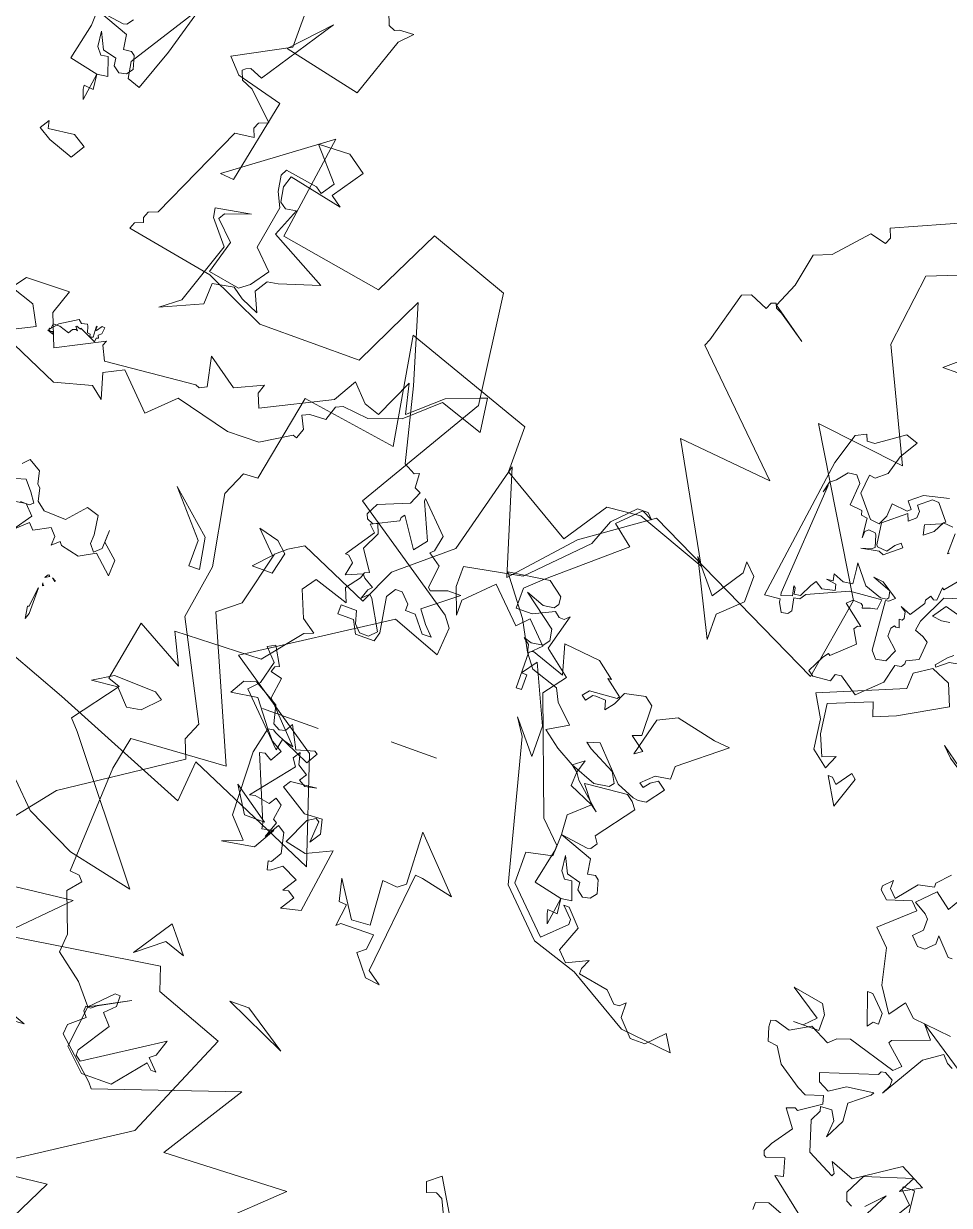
# Model space of a CAD drawing. Header units: metres. Extents: x -71 to 881, y -503 to 661.
# Drawn here: x 140.157 to 143.632, y 200.996 to 205.431 of the extents above; entities that cross this region are included whole.
import ezdxf

# ---------------------------------------------------------------- set-up
doc = ezdxf.new("R2010")
doc.units = ezdxf.units.M
doc.layers.add('ARBRE', color=100, linetype='Continuous', lineweight=13, true_color=0x00ff3f)

# ---------------------------------------------------------------- blocks, each defined once
blk = doc.blocks.new('WMF2', base_point=(0, 0.01))
at = {"color": 251, "lineweight": 0, "true_color": 0x636466}
for points in [[(149.6, -221.91), (157.24, -218.9), (158.3, -210.64), (152.62, -198.66), (162.76, -199.86), (152.65, -183.05), (154.26, -173.69), (175.85, -184.22), (183.13, -179.1), (188.97, -172.64), (192.5, -184.13), (195.26, -173.72), (200.97, -168.92), (202.85, -164.87), (210.8, -168.41), (212.43, -167.44), (213.62, -166.42), (215.13, -160.27), (217.5, -158.38), (210.72, -142.97), (221.5, -142.28), (222.26, -138.6), (222.84, -126.51), (221.75, -126.41), (221.24, -125.83), (222.46, -124.38), (220.76, -119.93), (220.93, -117.85), (217.92, -115.52), (216.01, -113.25), (211.75, -115.52), (215.09, -113.71), (215.69, -113.21), (216.23, -113.25), (216.29, -112.71), (215.78, -112.1), (217.44, -110.7), (217.53, -109.6), (213.13, -105.6), (212.64, -105.02), (197.13, -110.25), (202.88, -101.16), (188.84, -101.73), (195.03, -95.86)], [(52.22, -53.02), (31.88, -54.47), (45.91, -59.56)], [(46.84, -91.88), (40.14, -89.34), (24.4, -82.93), (24.01, -87.6), (8.81, -80.93), (12.69, -92.64), (23.58, -100.08), (8.83, -109.56), (3.27, -107.44), (3.01, -110.61), (3.9, -111.79), (16.57, -120.44), (8.22, -134.47), (9.81, -146.85), (18.98, -150.2), (22.71, -142.59), (34.39, -144.58), (32.65, -156.43), (43.16, -148.65), (41.63, -148.52), (39.67, -158.01), (44.92, -159.4), (46.44, -161.06), (40.43, -164.26), (40.42, -170.12)], [(162.25, -221.47), (162.55, -220.76), (164.41, -221.19), (167.6, -217.66), (169.53, -216.89), (170.28, -213.15), (171.44, -210.43), (167.5, -207.63), (170.63, -209.8), (171.33, -210.11), (171.53, -210.62), (172.06, -210.42), (172.36, -209.7), (174.37, -210.56), (175.39, -210.16), (176.98, -204.42), (177.29, -203.7), (165.65, -192.21), (176.34, -193.26), (169.52, -180.97), (177.55, -183.87), (181.35, -183.49), (184.59, -178.67), (192.69, -183.49), (192.69, -188.7), (207.51, -193.95), (205.44, -181.84), (216.23, -183.49), (218.11, -173.58), (219.76, -173.52), (220.92, -170.8), (219.49, -162.84), (220.49, -156.77), (215.08, -146.26), (215.94, -144.26), (215.12, -142.21), (227.2, -134.24), (237.13, -121.84), (221.43, -123.58), (227.53, -117.47), (210.08, -120.09), (209.21, -117.47), (201.41, -114.58), (204.04, -108.47), (206.64, -102.36), (221.47, -92.77), (213.62, -93.64), (218.84, -83.17)], [(41.75, -79.1), (39.13, -76.49), (33.51, -73.76), (26.05, -72.12), (37.25, -86.3), (38.33, -87.51), (34.61, -92.45), (35.99, -92.94), (34.69, -99.75), (29.28, -96.73), (30.97, -100.19), (21.09, -100.49), (17.67, -104.7), (16.66, -105.12), (18.28, -106.23), (19.48, -109.18), (18.41, -110.67), (14.49, -109.41), (15.1, -110.95), (13.93, -112.47), (13.73, -113.15), (13.23, -113.37), (14.72, -115.61), (13.76, -117.64), (14.16, -118.66), (14.68, -118.45), (15.39, -118.76), (15.6, -119.27), (14.94, -120.61), (11.56, -121.96), (10.97, -123.39), (11.67, -123.68), (11.74, -125.32), (12.27, -125.11), (13.58, -125.77), (15.6, -134.05), (18.21, -142.77), (22.11, -134.68), (33.61, -134.71), (40.51, -137.9), (50.45, -139.73), (50.16, -140.44), (49.24, -140.81), (49.44, -141.32), (49.15, -142.04), (48.13, -142.44), (43.19, -153.31), (41.06, -153.59), (41.43, -154.51), (41.13, -155.22), (40.11, -155.63), (43.05, -158.46), (44.35, -159.02), (44.76, -160.04), (44.45, -160.3), (43.92, -160.51), (42.49, -159.91), (37.1, -168.03), (40.97, -163.9), (32.15, -161.95), (29.82, -168.64), (28.52, -170), (30.14, -169.93), (30.65, -169.72), (31.37, -170.03), (31.94, -171.46)], [(151.61, -227.39), (162.65, -222.48), (162.25, -221.47), (162.25, -221.47)], [(114.51, -132.19), (129.81, -142.39), (128.59, -140.94), (132.57, -139.47), (132.73, -139.13), (130.53, -137.19), (131.32, -136.44), (136.79, -138.11), (138.2, -137.61), (139, -136.87), (141.22, -138.01), (143.41, -136.76), (145.13, -137.25), (145.63, -137.09), (145.6, -136.33), (145.13, -134.84), (144.07, -134.71), (142.97, -132.98), (140.36, -131.23), (139.36, -130.72), (137.49, -131.32), (137.22, -130.44), (139.58, -128.86), (139.92, -129.04), (140.84, -128.69), (139.42, -126.79), (141.03, -124.5), (141.52, -123.53), (141.36, -123.04), (141.12, -122.91), (139.13, -123.53), (138.58, -121.59), (139.52, -121.34), (135.03, -117.8)], [(136.15, -117.21), (139.1, -118.34), (140.49, -117.9), (140.5, -117.08)], [(129.96, -118.38), (127.38, -123.37), (129.16, -121.51)], [(130.54, -121.07), (131.19, -121.4), (131.54, -122.32), (130.4, -124.53), (125.18, -126.19), (126.16, -124.31), (123.96, -125.55), (126.75, -127), (131.48, -123.86), (134.15, -124.91), (133.52, -123.75), (133.68, -123.43), (136.79, -125.04), (137.86, -128.38), (137.23, -129.62), (137.38, -130.11), (136.11, -130.19), (135.51, -129.14), (135.65, -127.24), (134.56, -129.39), (134.72, -131.45), (132.62, -133.14), (132.44, -133.48), (135.45, -133.06), (137.16, -131.97), (138.4, -132.6), (138.75, -133.52), (132.62, -135.52), (132.46, -135.87), (131.99, -135.96), (131.01, -135.45), (131.05, -134.73), (131.55, -133.76), (128.65, -138.59), (126.7, -139.98), (125.97, -139.17), (125.32, -138.84)], [(18.5, -90.74), (17.84, -93.61), (20.02, -96.45), (22.98, -96.02), (22.05, -97.63), (20.72, -98), (17.93, -96.37), (17.41, -94.37), (16.65, -93.94), (15.97, -94.11), (15.49, -94.96), (14.21, -92.52), (12.21, -93.06), (11.86, -92.86), (12.6, -91.6), (16.89, -93.51), (17.23, -93.72), (17.84, -93.61), (16.91, -92.52), (15.64, -91.79), (16.37, -90.52), (17.22, -91.02), (17.83, -90.91), (14.87, -83.79), (14.78, -83.17), (13.49, -83.45), (14.87, -81.07), (17.86, -80.56), (18.47, -80.47), (16.28, -81.33), (18.28, -83.52), (18.5, -90.74), (18.5, -90.74)], [(30.71, -93.26), (29.79, -92.67), (31.51, -90.88), (33.12, -90.61), (34.74, -92.37), (37.69, -92.07), (35.5, -93.43), (30.71, -93.26), (30.71, -93.26)], [(12.72, -95.5), (19.16, -95.5), (12.72, -95.5), (12.72, -95.5)], [(46.51, -96.62), (46.65, -96.16), (46.74, -95.97), (46.95, -97.29), (46.8, -97.34), (46.58, -99.41), (46.49, -99.57), (46.51, -96.62), (46.51, -96.62)], [(173.74, -97.12), (171.08, -99.94), (170.47, -101.94), (172.73, -106.71), (173.49, -107.11), (174.53, -106.76), (174.92, -107.91), (173.5, -109.02), (168.96, -101.3), (166.77, -100.11), (165.62, -100.49), (165.9, -102.84), (165.52, -103.6), (164.39, -102.19), (167.39, -98.11), (173.12, -96.81), (173.74, -97.12), (173.74, -97.12)], [(46.06, -100), (46.17, -99.95), (46.26, -100.23), (46.22, -100.08), (46.06, -100), (46.06, -100)], [(45.08, -100.81), (45.46, -101.12), (45.03, -100.9), (45.08, -100.81), (45.08, -100.81)], [(45.94, -101.27), (45.76, -101.16), (46.23, -100.87), (46.06, -101.21), (45.94, -101.27), (45.94, -101.27)], [(41.84, -105.25), (43.62, -104.29), (45.73, -104.74), (46.01, -105.12), (46.77, -104.41), (46.73, -105.44), (47.43, -106.2), (49.22, -105.25), (49.85, -105.94), (51.28, -104.6), (49.82, -106.67), (50.87, -107.74), (52.95, -107.44)], [(51.53, -107.75), (50.51, -107.72), (50.13, -108.07), (50.82, -109.11), (51.79, -110.25), (52.85, -109.93)], [(52.77, -111.68), (52.09, -112.38), (50.71, -111.59), (50.41, -110.19), (50.06, -109.81), (49.75, -108.42), (48.76, -107.65), (46.27, -107.55), (44.45, -109.59), (43.06, -109.17), (42.78, -107.03), (42.83, -106.03), (42.2, -105.27), (41.44, -105.97), (41.35, -108.07), (41.41, -106.7), (39.72, -105.17), (39.79, -103.4), (41.84, -105.25), (41.84, -105.25)], [(41.84, -105.25), (41.63, -105.03), (41.84, -105.25), (41.84, -105.25)], [(216.62, -108.51), (216.01, -113.25), (213.7, -115.58), (213.1, -115.58), (213.1, -114.35), (214.19, -113.25), (213.1, -112.03), (215.41, -108.51), (215.41, -107.9), (214.8, -107.41), (206.64, -112.66), (207.25, -110.82), (207.86, -110.33), (206.64, -109.11), (207.25, -109.11), (207.86, -109.72), (210.77, -106.2), (214.19, -106.2), (216.62, -108.51), (216.62, -108.51)], [(31.94, -110.31), (36.07, -115.05), (31.32, -110.9), (30.71, -107.38), (31.94, -107.38), (31.94, -110.31), (31.94, -110.31)], [(23.77, -111.52), (26.08, -113.84), (23.77, -113.24), (22.56, -112.13), (23.16, -109.69), (25.47, -109.69), (23.77, -111.52), (23.77, -111.52)], [(125.96, -121.17), (124.64, -123.29), (125.96, -124.6), (125.96, -124.95), (124.64, -124.95), (124.21, -120.73)], [(194.63, -115.87), (201.7, -119.08), (199.51, -119.1), (194.63, -115.87), (194.63, -115.87)], [(60.09, -124.38), (56.38, -126.21), (57.56, -128.41), (60.34, -129.35), (59.17, -130.88), (54.25, -131.01), (55.18, -128.25), (53.81, -124.69), (48.67, -127.32), (48.87, -126.75), (48.11, -125.21), (37.91, -126.12), (37.44, -125.97), (36.67, -126.35), (37.35, -129.67), (33.92, -127.23), (30.88, -128.65), (31.23, -127.59), (30.59, -126.09), (23.17, -129.77), (21.67, -132.34), (19.86, -130.44), (18.12, -129.86), (16.15, -134.19), (15.36, -130.85), (11.87, -133.9), (8.32, -135.28), (7.59, -135.54), (7.07, -131.77), (12.02, -133.45), (15.55, -130.27), (19.06, -129.03), (22.02, -129.38), (22.79, -129), (23.33, -127.38), (25.15, -127.33), (25.92, -126.95), (25.23, -125.56), (25.63, -124.43), (26.08, -124.57), (29.34, -122.59), (32.94, -122.53), (39.22, -124.13), (42.07, -121.37), (45.72, -125.04), (47.88, -123.97), (47.05, -121.13), (48.46, -122.25), (52.55, -121.18), (59.04, -124.03)], [(208.1, -122), (210.46, -122.83), (213.34, -120.5), (210.43, -124.86), (208.1, -122), (208.1, -122)], [(54.16, -127.33), (52.25, -128.51), (51.85, -128.21), (51.22, -128.34), (51.11, -128.15), (50.9, -127.48), (50.6, -127.43), (50.52, -127.17), (50.44, -127.11), (50.17, -127.21), (50.23, -128.35), (50.16, -128.51), (50.16, -128.08), (50.07, -128.03), (49.62, -128.66), (49.33, -128.62), (49.38, -127.89), (49.74, -127.62), (49.57, -127.32), (49.82, -127.23), (49.84, -126.81), (51.76, -127.71), (51.74, -127.58), (52.22, -127.74), (52.33, -127.68), (51.98, -127.29), (52.17, -127.38), (52.57, -127.26), (52.83, -126.75), (53.96, -127.11), (54.74, -127.1), (54.8, -126.57), (54.93, -126.53), (54.96, -126.46), (54.93, -126.32), (54.74, -126.22), (54.51, -126.31), (54.41, -126.05), (55.06, -126.28), (54.16, -127.33), (54.16, -127.33)], [(190.5, -128.76), (189.64, -129.45), (189.46, -131.17), (193.19, -131.13), (193.65, -130.73), (193.32, -133.22), (194.17, -133.3), (194.78, -135.8), (192.24, -131.89), (190.15, -132.02), (190.49, -137.07), (188.78, -136.9), (187.93, -137.58), (188.18, -143.5), (182.86, -137.92), (186.5, -138.74), (187.36, -138.82), (188.57, -127.35), (187.03, -126.24), (188.66, -126.48), (190.5, -128.76), (190.5, -128.76)], [(167.53, -134.78), (172.77, -136.49), (177.52, -141.23), (181.55, -156.93), (182.76, -158.76), (179.84, -155.24), (179.84, -158.76), (182.76, -165.09), (183.97, -163.4), (183.36, -163.4), (183.36, -161.69), (183.97, -161.69), (183.97, -165.71), (182.76, -166.93), (185.07, -169.24), (186.28, -168.03), (189.83, -171.55), (192.73, -168.64), (192.73, -166.93), (193.83, -169.85), (193.83, -172.16), (187.38, -173.37), (181.55, -179.23), (180.45, -182.15), (178.13, -184.47), (176.91, -184.47), (176.31, -183.86), (177.52, -184.47), (179.84, -182.15), (177.52, -180.32), (185.07, -173.85), (186.89, -172.16), (186.89, -169.85), (185.07, -169.85), (182.76, -170.95), (182.15, -170.45), (181.55, -170.45), (181.05, -170.95), (182.15, -166.93), (179.21, -164.61), (181.05, -162.17), (176.31, -149.38), (174, -147.07), (174, -145.86), (176.91, -145.25), (176.91, -141.71), (172.29, -137.1), (169.85, -139.41), (169.85, -140.01), (171.07, -141.23), (170.45, -141.23), (168.76, -139.41), (169.85, -136.49), (168.76, -135.38), (166.44, -136.49), (166.93, -135.38), (166.93, -134.78), (163.52, -134.17), (162.29, -132.95), (161.69, -132.95), (161.08, -133.55), (161.08, -131.86), (159.38, -130.03), (157.67, -130.03), (155.85, -131.86), (154.74, -130.03), (160.6, -130.65), (167.53, -134.78), (167.53, -134.78)], [(198.96, -132.02), (199.76, -132.54), (200.36, -132.4), (199.38, -133.95), (201.26, -134.85), (202.39, -133.98), (202.72, -133.9), (202.93, -134.84), (202.59, -134.91), (201.88, -136.06), (202.37, -138.31), (203.19, -138.84), (204.17, -137.22), (203.51, -139.04), (203.93, -139.29), (203.69, -141.03), (204.43, -141.55), (204.96, -140.74), (206.69, -141.04), (207.29, -140.91), (203.63, -145.45), (204.17, -146.3), (203.66, -147.12), (203.34, -145.79), (202.2, -145.06), (202.72, -144.26), (201.92, -143.8), (200.66, -144.08), (203.6, -143.77), (204.12, -142.96), (200.96, -141), (198.96, -141.1), (198.59, -139.51), (199.36, -138.28), (199.2, -140.69), (199.61, -140.96), (200.47, -140.41), (201.83, -137.47), (199.42, -136.95), (196.65, -138.27), (197.74, -130.97), (199.93, -130.47), (198.96, -132.02), (198.96, -132.02)], [(28.56, -153.92), (30.94, -150.53), (29.67, -149.64), (35.82, -150.93), (36.23, -149.61), (35.92, -147.95), (35.22, -147.45), (34.02, -147.66), (35.31, -144.47), (28.78, -140.9), (33.22, -139.51), (34.42, -139.31), (35.29, -137.92), (34.3, -135.76), (36.32, -136.63), (37.59, -137.52), (39.98, -137.11), (40.07, -134.73), (44.54, -132.73), (42.46, -134.33), (40.08, -141.29), (42.26, -143.89), (42.45, -144.97), (38.49, -145.64), (41.28, -144.68), (41.66, -143.99), (39.59, -141.99), (40.67, -138.22), (37.1, -137.61), (35.99, -138.41), (34.61, -140.39), (36.71, -142.49), (35.82, -147.35), (36.59, -148.94), (36.91, -150.74), (36.53, -151.43), (32.84, -150.83), (32.14, -150.33), (31.15, -151.75), (34.23, -155.28), (30.66, -155.41), (28.56, -153.92), (28.56, -153.92)], [(140.36, -139.63), (140.36, -137.8), (143.28, -137.8), (142.18, -137.8), (140.97, -139.01), (144.49, -141.33), (140.97, -140.72), (140.36, -139.63), (140.36, -139.63)], [(172.09, -138.69), (172.45, -139.76), (172.53, -140.18), (171.42, -140.08), (171.62, -141.79), (170.39, -141.96), (171.14, -144.02), (171.94, -143.9), (172.54, -144.66), (172.74, -146.37), (171.85, -144.55), (170.26, -144.14), (170.19, -143.29), (169.43, -142.72), (168.61, -142.9), (168.09, -143.61), (168.48, -145.07), (168.92, -145.41), (169.79, -145.28), (170.04, -146.94), (173.91, -148.36), (170.8, -147.91), (170.41, -148.01), (169.9, -148.71), (170.41, -149.48), (167.33, -153.6), (167.88, -154.33), (168.63, -154.89), (173.09, -154.46), (173.45, -154.42), (171.93, -152.49), (171.21, -151.97), (174.13, -154.55), (174.64, -155.32), (175.4, -155.88), (172.47, -154.78), (170.8, -155.02), (170.42, -155.53), (171.04, -156.68), (174.04, -158.22), (174.74, -158.74), (173.33, -159.18), (169.98, -155.59), (167.94, -154.77), (167.31, -154.68), (166.44, -154.8), (165.01, -156.7), (165.95, -157.41), (166.73, -156.9), (167.3, -156.16), (167.79, -156.52), (166.47, -157.79), (164.8, -158.03), (164.79, -159.51), (159.94, -163.43), (161.71, -163.57), (166.28, -164.6), (168.39, -163.57), (169.49, -159.28), (168.67, -159.85), (170.32, -161.09), (169.36, -161.46), (169.4, -164.84), (170.39, -165.59), (172.66, -165.09), (173.31, -163.69), (174.06, -162.7), (174.38, -163.72), (175.5, -163.78), (175.85, -163.73), (176.42, -162.98), (176.92, -163.36), (176.35, -164.1), (173.23, -164.33), (173.04, -164.58), (174.93, -166.01), (174.5, -166.07), (176.45, -167.55), (180.59, -167.98), (179.68, -164.7), (183.52, -166.03), (184.12, -165.76), (184.28, -166.58), (184.98, -167.12), (184.09, -166.85), (182.78, -167.03), (182.25, -167.74), (182.48, -169.01), (186.32, -171.88), (184.25, -171.11), (183.02, -171.28), (182.66, -171.8), (182.73, -172.63), (184.43, -173.9), (189.08, -173.24), (185.87, -169.02), (184.12, -165.76), (182.95, -164.22), (179.83, -163.17), (179.13, -161.78), (177.11, -159.84), (179.39, -158.51), (177.45, -157.05), (175.4, -155.88), (174.19, -156.77), (174.64, -155.32), (174.73, -153.72), (171.93, -152.49), (174.04, -150.58), (173.91, -148.36), (173.97, -146.62), (174.86, -142.5), (171.62, -141.79), (172.09, -138.69), (172.09, -138.69)], [(208.87, -141.57), (204.74, -138.66), (207.06, -138.66), (208.87, -141.57), (208.87, -141.57)], [(134.49, -141.88), (134.49, -140.66), (135.1, -140.66), (135.58, -140.05), (136.81, -143.6), (136.19, -143.6), (134.49, -141.88), (134.49, -141.88)], [(132.52, -143.85), (133.8, -142.07), (135.57, -144.77), (136.49, -148.75), (138.25, -150.51), (134.73, -153.67), (135.57, -154.51), (138.25, -153.67), (139.17, -154.51), (139.17, -154.97), (138.25, -155.89), (138.25, -154.97), (137.42, -154.14), (135.57, -156.36), (133.8, -156.73), (133.8, -157.19), (132.52, -158.58)], [(130.73, -156.36), (131.57, -154.97), (133.35, -156.36), (135.2, -154.51), (133.8, -153.67), (133.35, -153.21), (133.35, -151.92), (134.27, -150.97), (133.35, -150.05), (132.52, -150.05), (131.57, -150.97), (131.57, -151.92), (129.81, -150.05), (129.35, -150.05)], [(126.66, -142.07), (131.11, -142.53), (132.52, -143.85), (132.52, -143.85)], [(59.05, -144.81), (61.87, -145.83), (63.32, -146.72), (62.67, -147.76), (62.48, -146.91), (59.55, -147.25), (58.09, -146.36), (59.05, -144.81), (59.05, -144.81)], [(208.96, -155.15), (209.4, -154.92), (209.63, -154.33), (208.3, -153.97), (208.67, -151.63), (204.64, -147.41), (205.96, -147.79), (206.24, -146.5), (211.37, -151.69), (210.33, -152.81), (209.63, -155.34), (210.96, -156.71), (210.11, -157.18), (208.96, -155.15), (208.96, -155.15)], [(59.93, -151.15), (60.32, -152.23), (60.38, -152.67), (59.29, -152.55), (59.49, -154.26), (58.26, -154.43), (58.99, -156.48), (59.78, -156.36), (60.39, -157.12), (60.6, -158.84), (59.69, -157), (58.12, -156.61), (58.04, -155.76), (57.3, -155.21), (56.47, -155.37), (55.94, -156.07), (56.34, -157.53), (56.79, -157.86), (57.66, -157.75), (57.9, -159.41), (61.78, -160.83), (58.66, -160.38), (58.28, -160.48), (57.75, -161.18)], [(61.78, -160.83), (61.83, -159.09), (62.73, -154.97), (59.49, -154.26), (59.93, -151.15), (59.93, -151.15)], [(189.52, -151.57), (194.75, -151.57), (189.52, -151.57), (189.52, -151.57)], [(56.45, -156.83), (51.18, -165.09), (52.99, -167.49), (53.79, -167.78), (53.24, -170.6), (52.14, -171.11), (51.01, -165.85), (52.98, -159.15), (54.67, -154.45), (56.12, -154.97), (56.45, -156.83), (56.45, -156.83)], [(147.09, -161.3), (148.81, -164.22), (148.31, -164.22), (147.7, -163.6), (146.47, -165.31), (145.88, -164.82), (147.09, -161.3), (147.09, -161.3)], [(203.13, -162.67), (204.93, -162.67), (204.93, -163.71), (203.13, -163.71), (202.75, -162.29), (202.01, -161.54), (200.96, -161.54), (200.21, -162.29), (202.01, -165.5), (202.37, -165.88), (203.13, -165.12), (202.75, -166.25), (202.37, -166.64), (203.5, -167.31), (203.82, -167.68), (205.6, -166.93), (205.31, -168.42), (205.98, -169.09), (206.34, -169.09), (204.18, -172.31), (204.93, -173.05), (202.01, -174.48), (202.01, -174.86), (201.7, -175.24), (199.54, -172.01), (198.43, -173.43), (200.21, -177.4), (200.21, -177.69), (197, -174.48), (197.38, -172.69), (197.76, -172.31), (196.33, -171.27), (196.63, -168.73), (196.33, -168.42), (194.53, -169.09), (193.04, -169.09), (196.63, -166.25), (195.57, -164.83), (194.53, -163.71), (195.57, -163.71), (197, -165.5), (198.12, -165.5), (198.12, -166.25), (199.17, -167.31), (199.92, -167.31), (200.59, -166.25), (199.92, -162.29), (200.21, -161.25), (202.37, -161.25), (203.13, -162.67), (203.13, -162.67)], [(138.94, -175.74), (144.01, -172.85), (146.39, -171.88), (146.93, -173.42), (151.56, -171.55), (151.13, -168.2), (150.13, -165.91), (148.68, -166.49), (149.35, -164.92), (151.24, -166.38), (151.67, -169.75), (153.13, -172.22), (143.98, -176.02), (143.88, -177.83), (142.05, -179.02), (139.92, -178.12), (138.94, -175.74), (138.94, -175.74)], [(135.09, -169.28), (136.91, -170.51), (138.01, -171.61), (135.68, -169.9), (134.47, -169.9), (133.38, -170.99), (135.68, -173.42), (135.68, -177.45), (134.47, -176.35), (131.54, -177.45), (135.09, -173.91), (132.16, -170.99), (126.32, -172.2), (124, -172.2), (125.23, -170.51), (126.32, -169.28), (125.71, -165.75), (128.13, -171.61), (135.09, -169.28), (135.09, -169.28)], [(139.48, -180.48), (140.6, -180.25), (141.77, -179.29), (141.95, -179.48), (140.94, -180.66), (140.37, -181.13)], [(142.01, -184.38), (142.93, -184.24), (144.01, -184.38), (142.96, -185.86), (141.2, -185.39)], [(144.58, -191.45), (144.78, -191.29), (144.74, -193.64)], [(145.22, -194.21), (146.33, -194.31), (146.97, -193.1), (147.96, -192.3), (148.2, -193.41), (146.53, -194.15), (146.12, -194.49), (147.57, -196.24), (148.3, -196.27), (149.64, -195.16), (149.18, -194.59), (149.23, -193.84), (150.01, -193.2), (150.32, -193.98), (152.67, -192.02), (152.33, -189.62), (152.2, -189.45), (151.09, -189.35), (150.48, -190.21), (149.91, -190.68), (149.57, -190.27), (151.32, -188.81), (151.86, -189.06), (153.85, -188.7), (152.77, -188.98), (152.4, -189.29), (152.8, -190.62), (152.94, -190.78), (153.69, -190.85), (154.05, -190.54), (154.11, -189.8), (154.29, -191.99), (154.99, -192.09), (155.13, -192.59), (156.55, -192.72), (156.32, -195.25), (156.96, -196.02), (157.91, -195.93), (158.87, -194.78), (159.49, -194.28), (159.79, -193.07), (159.51, -193.9), (160.36, -181.18), (160.3, -180.89), (159.09, -181.29), (159.32, -182.35), (159.11, -182.21), (158.95, -181.51), (158.27, -181.62), (157.59, -183.02), (157.18, -183.64), (156.35, -183.07), (154.92, -183.39), (155.08, -184.08), (156.2, -184.24), (155.47, -184.34), (155.62, -185.07), (154.42, -184.57), (153.35, -184.75), (153.51, -186.38), (153.6, -187.08), (151.95, -185.01), (149.99, -184.32), (149.29, -184.43), (149.15, -184.65), (149.29, -185.38), (151.47, -186.21), (150.33, -186.08), (148.46, -184.81), (149.07, -184.27), (149.41, -184.25), (148.91, -178.66), (148.24, -177.88), (147.12, -178.09), (146.52, -179.46), (147.86, -180.69), (147.82, -181.61), (147.53, -182), (147.35, -181.89), (146.99, -181.96), (147.31, -182.82), (146.97, -182.85), (146.83, -183.07), (146.96, -183.8), (147.57, -184.22), (146.37, -183.73), (145.25, -185.38), (145.32, -185.75), (144.9, -186.35), (144.5, -186.09), (144.14, -186.16), (144.04, -187.62), (143.83, -187.48), (142.52, -189.03)], [(140.72, -187.54), (143.51, -186.63), (145.06, -183.4), (145.23, -182.31), (144.26, -181.94), (143.6, -181.51), (143.77, -179.46), (145.1, -178.82), (145.07, -178.48), (145.34, -178.09), (146.02, -177.93), (146.55, -175.84), (149.03, -173.49), (151.13, -174.93), (151.83, -174.83), (152.07, -174.01), (154.04, -173.82), (154.65, -174.25), (153.72, -176.12), (153.29, -176.72), (153.08, -176.57), (150.75, -178.69), (151.6, -180.16), (151.31, -180.6), (150.94, -180.67), (153.31, -182.54), (152.7, -183.08), (151.76, -183.04), (151.56, -182.89), (151.5, -182.59), (150.64, -182.91), (149.91, -183.05), (149.78, -184.18), (153.37, -183.87), (157.76, -181.91), (158.22, -181.26), (158.87, -181.13), (158.61, -179.74), (158.9, -179.3), (159.63, -179.15), (160.17, -180.16), (160.23, -180.53), (161.97, -180.37), (159.66, -196.47), (158.58, -199.98), (157.43, -200.58), (157.16, -199.85), (156.26, -199.9), (153.31, -201.99), (151.94, -201.5), (153.21, -199.48), (153.79, -197.33), (154.96, -196.37), (155.66, -196.47), (155.88, -194.31), (153.91, -191.96), (152.87, -191.86), (152.36, -192.9), (152.27, -194.36), (150.48, -194.18), (150.11, -194.49), (150.75, -195.26), (149.38, -196.4), (146.61, -197.04)], [(167.3, -178.31), (164.99, -181.83), (164.99, -183.07), (163.76, -181.83), (163.76, -178.92), (166.2, -176.6), (166.2, -173.68), (170.22, -181.83), (167.3, -178.31), (167.3, -178.31)], [(147.98, -213.1), (150.4, -210.17), (152.11, -210.17), (147.98, -213.72), (149.19, -215.41), (147.98, -220.65), (149.19, -221.87), (152.11, -221.27), (153.32, -221.27), (152.11, -222.48), (145.66, -222.48), (143.95, -223.57), (142.74, -223.57), (143.95, -222.48), (142.74, -221.27), (145.66, -216.64), (145.66, -214.32), (143.95, -212.49), (142.74, -212.49), (145.04, -210.17), (146.26, -212.49), (147.98, -213.1), (147.98, -213.1)]]:
    blk.add_lwpolyline(points, dxfattribs=at)

msp = doc.modelspace()

# ---------------------------------------------------------------- block references
at = {"layer": 'ARBRE', "color": 251, "lineweight": 5, "true_color": 0x636466, "xscale": 0.03451886634015593, "yscale": 0.03451886634015593, "zscale": 0.03451886634015593, "rotation": 160.1685466476646}
for p in [(140.5565, 199.5352), (146.0855, 195.5336)]:
    msp.add_blockref('WMF2', p, dxfattribs=at)

doc.saveas('drawing.dxf')
